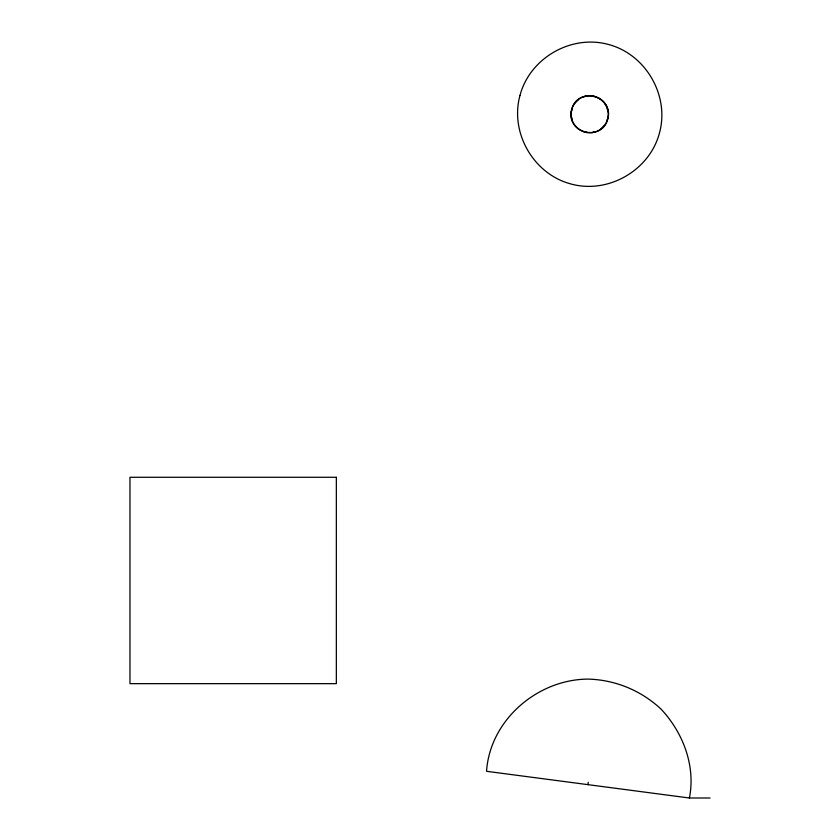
<?xml version="1.0" encoding="UTF-8"?>
<svg xmlns="http://www.w3.org/2000/svg" width="840" height="840" viewBox="0 0 840 840"><rect width="100%" height="100%" fill="white"/><g stroke="black" fill="none" stroke-linecap="round" stroke-linejoin="round"><path stroke-width="1.26" d="M587.969 784.644L588.273 782.282M689.388 798C695.803 766.017 683.109 732.743 661.238 709.317C641.434 690.627 615.5 679.885 588.273 679.098C537.548 679.276 490.004 719.933 486.538 771.299L689.388 798L710.031 798M571.347 111.814L571.966 109.473M607.152 120.152L608.097 116.645A18.532 18.532 0 0 0 582.624 97.104A18.532 18.532 0 0 0 578.434 128.94A18.532 18.532 0 0 0 608.097 116.645M575.012 102.942L578.434 99.53M600.999 128.94L604.422 125.517M583.8 96.789L587.297 95.855M592.137 132.605L595.644 131.67M592.137 95.855L595.644 96.789M583.8 131.67L587.297 132.605M597.86 97.713L600.999 99.53L604.422 102.942L606.239 106.092M575.012 125.517L578.434 128.94M607.152 108.308L608.097 111.814M571.347 116.645L571.966 118.986M519.95 95.54C509.712 132.815 533.62 174.227 571.022 184.002C608.307 194.24 649.719 170.331 659.484 132.93C669.732 95.645 645.813 54.233 608.412 44.457C571.137 34.22 529.725 58.128 519.95 95.54M571.662 109.389C565.142 132.773 601.734 142.579 607.782 119.07C614.303 95.686 577.71 85.88 571.662 109.389M336.346 477.278L129.969 477.278L129.969 683.655L336.346 683.655L336.346 477.278"/></g></svg>
